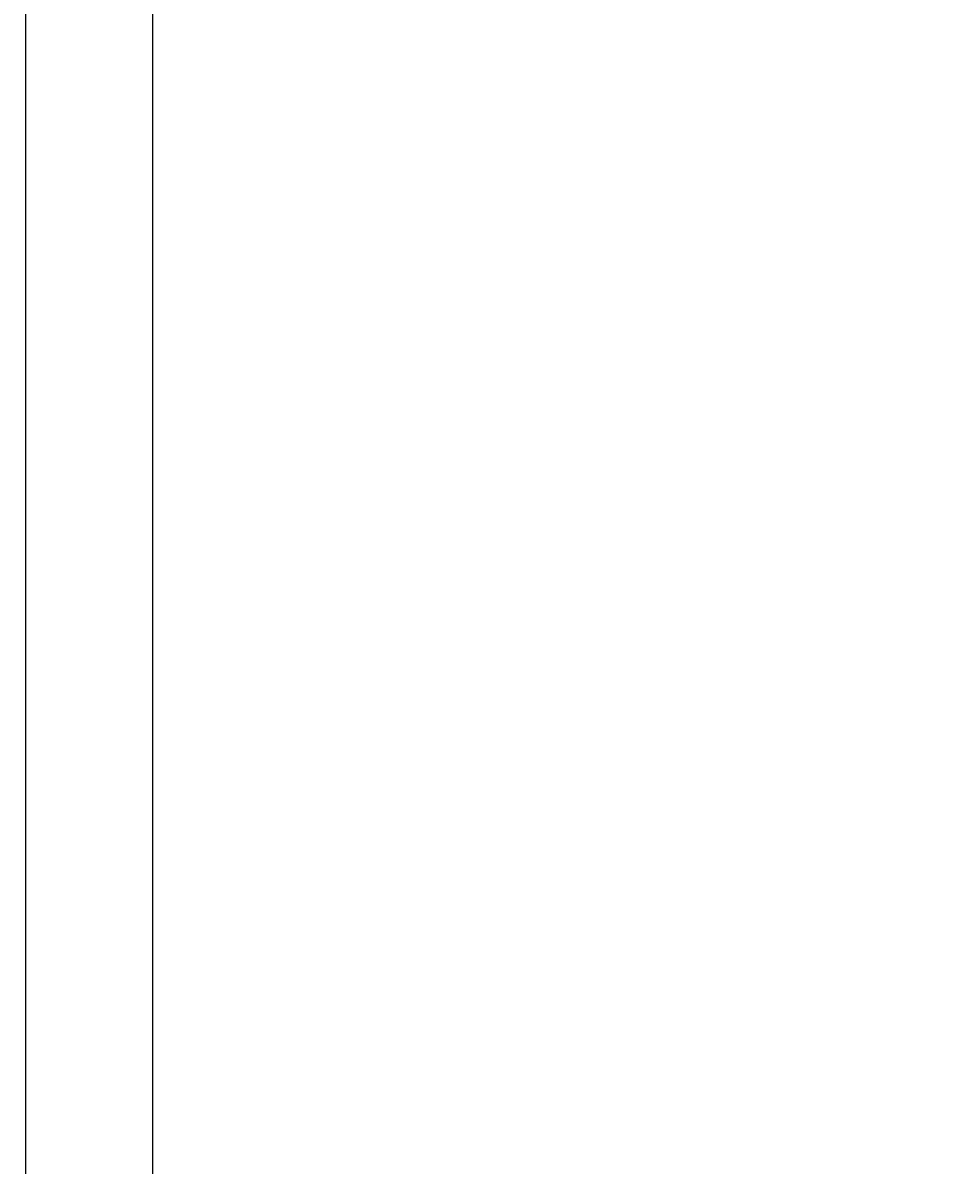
# Model space of a CAD drawing. Header units: millimetres. Extents: x 1359 to 3577, y 1333 to 3557.
# Drawn here: x 2685.22 to 2702.75, y 3000.71 to 3022.29 of the extents above; entities that cross this region are included whole.
import ezdxf

# ---------------------------------------------------------------- set-up
doc = ezdxf.new("R2010")
doc.units = ezdxf.units.MM
doc.layers.add('000-PI-Oprema', color=30, linetype='Continuous', lineweight=5)
doc.layers.add('002-PI-Kabelska kanalica', color=150, linetype='Continuous')
doc.styles.get("Standard").update_dxf_attribs({"font": 'arial.ttf'})
doc.dimstyles.new('ISO-25', dxfattribs={"dimtxt": 2.5, "dimasz": 2.5, "dimexe": 1.25, "dimexo": 0.625, "dimtad": 1, "dimtxsty": 'Standard', "dimcen": 2.5, "dimadec": 0, "dimazin": 0, "dimtfac": 1, "dimtmove": 0, "dimatfit": 3, "dimfxl": 1, "dimarcsym": 0})

# ---------------------------------------------------------------- blocks, each defined once
blk = doc.blocks.new('S7-1500 DI HF - 6ES7521-1BL00-0AB0')
at = {"layer": '000-PI-Oprema', "color": 0, "linetype": 'ByBlock', "lineweight": 0}
for points, knots in [([(4.5, 132.586), (4.5, 129.542), (4.5, 119.972), (4.5, 105.802), (4.5, 91.235), (4.5, 77.025), (4.5, 62.731), (4.5, 47.245), (4.5, 34.605), (4.5, 26.64), (4.5, 23.299)], [0, 0, 0, 0, 0.083934, 0.263736, 0.389889, 0.484142, 0.653794, 0.78188, 0.908517, 1, 1, 1, 1]), ([(6.9, 129.52), (6.9, 127.497), (6.9, 118.948), (6.9, 105.802), (6.9, 91.235), (6.9, 77.025), (6.9, 62.731), (6.9, 47.245), (6.9, 34.486), (6.9, 25.605), (6.9, 21.348), (6.9, 20.55)], [0, 0, 0, 0, 0.055935, 0.236292, 0.362833, 0.457376, 0.627551, 0.756032, 0.883059, 0.978086, 1, 1, 1, 1])]:
    blk.add_open_spline(points, degree=3, knots=knots, dxfattribs=at)
blk = doc.blocks.new('*D111')
at = {"color": 0, "lineweight": -2, "transparency": 16777216}
for p, q in [((2541.571, 2980.678), (2541.571, 3096.864)), ((2889.571, 2980.678), (2889.571, 3096.864)), ((2544.071, 3095.614), (2887.071, 3095.614))]:
    blk.add_line(p, q, dxfattribs=at)
at = {"color": 0, "transparency": 16777216}
for points in [[(2544.071, 3096.031), (2544.071, 3095.197), (2541.571, 3095.614)], [(2887.071, 3096.031), (2887.071, 3095.197), (2889.571, 3095.614)]]:
    blk.add_solid(points, dxfattribs=at)
at = {"layer": 'Defpoints', "color": 0, "transparency": 16777216}
for p in [(2889.571, 3095.614), (2541.571, 2980.053), (2889.571, 2980.053)]:
    blk.add_point(p, dxfattribs=at)
at = {"color": 0, "transparency": 16777216, "insert": (2715.571, 3097.516), "char_height": 2.5, "attachment_point": 5}
blk.add_mtext('348', dxfattribs=at)

msp = doc.modelspace()

# ---------------------------------------------------------------- block references
at = {"layer": '002-PI-Kabelska kanalica', "color": 0, "linetype": 'ByBlock', "lineweight": 0}
msp.add_blockref('S7-1500 DI HF - 6ES7521-1BL00-0AB0', (2680.771, 2906.556), dxfattribs=at)

# ---------------------------------------------------------------- dimensions: what is measured, and where the dimension line sits
dim = msp.add_linear_dim(base=(2889.571, 3095.614), p1=(2541.571, 2980.053), p2=(2889.571, 2980.053), dimstyle='ISO-25')
dim.commit()
dim.dimension.update_dxf_attribs({"geometry": '*D111', "text_midpoint": (2715.571, 3097.516)})

doc.saveas('drawing.dxf')
